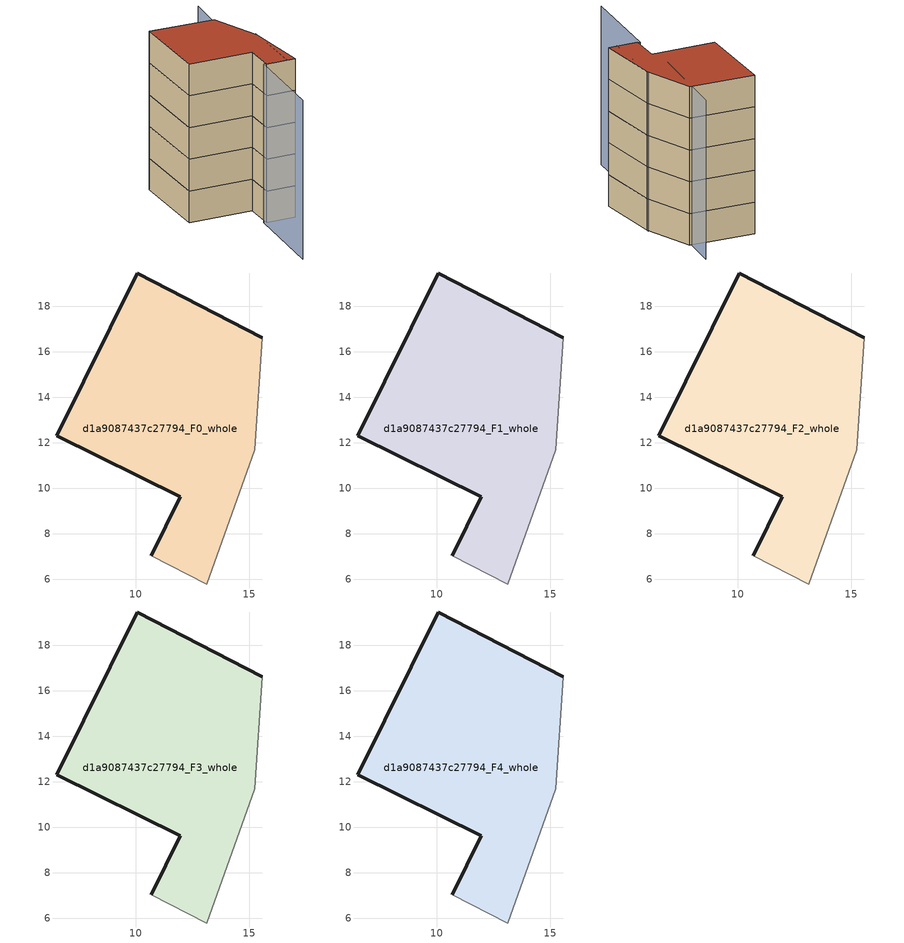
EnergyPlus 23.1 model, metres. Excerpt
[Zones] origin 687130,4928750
d1a9087437c27794_F0_whole
 floor ground (EU_floor_Construction): 15.57,16.63 15.25,11.69 13.14,5.78 10.68,7.03 11.97,9.61 6.53,12.31 10.08,19.47 z0
 wall outside (EU_wall_Construction): 15.57,16.63 10.08,19.47 6.53,12.31 11.97,9.61 10.68,7.03 z0:3
 wall adiabatic (EU_wall_Construction): 10.68,7.03 13.14,5.78 15.25,11.69 15.57,16.63 z0:3
d1a9087437c27794_F1_whole
 floor to d1a9087437c27794_F0_whole (EU_floor_Construction): 15.57,16.63 15.25,11.69 13.14,5.78 10.68,7.03 11.97,9.61 6.53,12.31 10.08,19.47 z3
 wall outside (EU_wall_Construction): 15.57,16.63 10.08,19.47 6.53,12.31 11.97,9.61 10.68,7.03 z3:6
 wall adiabatic (EU_wall_Construction): 10.68,7.03 13.14,5.78 15.25,11.69 15.57,16.63 z3:6
d1a9087437c27794_F2_whole
 floor to d1a9087437c27794_F1_whole (EU_floor_Construction): 15.57,16.63 15.25,11.69 13.14,5.78 10.68,7.03 11.97,9.61 6.53,12.31 10.08,19.47 z6
 wall outside (EU_wall_Construction): 15.57,16.63 10.08,19.47 6.53,12.31 11.97,9.61 10.68,7.03 z6:9
 wall adiabatic (EU_wall_Construction): 10.68,7.03 13.14,5.78 15.25,11.69 15.57,16.63 z6:9
d1a9087437c27794_F3_whole
 floor to d1a9087437c27794_F2_whole (EU_floor_Construction): 15.57,16.63 15.25,11.69 13.14,5.78 10.68,7.03 11.97,9.61 6.53,12.31 10.08,19.47 z9
 wall outside (EU_wall_Construction): 15.57,16.63 10.08,19.47 6.53,12.31 11.97,9.61 10.68,7.03 z9:12
 wall adiabatic (EU_wall_Construction): 10.68,7.03 13.14,5.78 15.25,11.69 15.57,16.63 z9:12
d1a9087437c27794_F4_whole
 floor to d1a9087437c27794_F3_whole (EU_floor_Construction): 15.57,16.63 15.25,11.69 13.14,5.78 10.68,7.03 11.97,9.61 6.53,12.31 10.08,19.47 z12
 wall outside (EU_wall_Construction): 15.57,16.63 10.08,19.47 6.53,12.31 11.97,9.61 10.68,7.03 z12:15
 wall adiabatic (EU_wall_Construction): 10.68,7.03 13.14,5.78 15.25,11.69 15.57,16.63 z12:15
 roof outside (EU_roof_Construction): 13.14,5.78 15.25,11.69 15.57,16.63 10.08,19.47 6.53,12.31 11.97,9.61 10.68,7.03 z15
shading: 6.36,-0.32 10.52,7.23 / 10.52,7.23 13.14,5.78 / 12.43,6.15 15.36,11.88 / 12.57,11.84 17.05,19.56 z0:15
[Building]
EU S2 Campaign: North Axis=0; Terrain=City; Solar Distribution=FullExterior
[Site:Location]
Bologna: Latitude=44.5; Longitude=11.25; Time Zone=1; Elevation=37
[SizingPeriod:WeatherFileDays]
AnnualSizingPeriod: Begin Month=1; Begin Day of Month=1; End Month=12; End Day of Month=31; Day of Week for Start Day=Monday; Use Weather File Daylight Saving Period=No; Use Weather File Rain and Snow Indicators=No
[MATERIAL]
EU_InternalMass_Material: Roughness=MediumRough; Thickness=0.1; Conductivity=1; Density=1800; Specific Heat=900; Thermal Absorptance=0.9; Solar Absorptance=0.7; Visible Absorptance=0.7
[MATERIAL:NOMASS] Roughness=MediumRough; Thermal Absorptance=0.9; Solar Absorptance=0.7; Visible Absorptance=0.7
Name | Thermal Resistance
EU_wall_NoMass | 0.905828
EU_roof_NoMass | 0.37593
EU_floor_NoMass | 0.67114
[CONSTRUCTION]
EU_wall_Construction: EU_wall_NoMass
EU_roof_Construction: EU_roof_NoMass
EU_floor_Construction: EU_floor_NoMass
EU_InternalMass_Construction: EU_InternalMass_Material
[ZONE] Type=1; Multiplier=1; Ceiling Height=autocalculate; Floor Area=autocalculate; Part of Total Floor Area=Yes
Name | Volume
d1a9087437c27794_F0_whole | 203.714
d1a9087437c27794_F1_whole; d1a9087437c27794_F2_whole; d1a9087437c27794_F3_whole; d1a9087437c27794_F4_whole | 203.713
[INTERNALMASS] Construction=EU_InternalMass_Construction; Surface Area=67.9046
Name | Zone or ZoneList
d1a9087437c27794_F0_whole_EU_InternalMass | d1a9087437c27794_F0_whole
d1a9087437c27794_F1_whole_EU_InternalMass | d1a9087437c27794_F1_whole
d1a9087437c27794_F2_whole_EU_InternalMass | d1a9087437c27794_F2_whole
d1a9087437c27794_F3_whole_EU_InternalMass | d1a9087437c27794_F3_whole
d1a9087437c27794_F4_whole_EU_InternalMass | d1a9087437c27794_F4_whole
[OTHEREQUIPMENT] Fuel Type=Electricity; Design Level Calculation Method=Watts/Area; Power per Zone Floor Area=1; Fraction Latent=0; Fraction Radiant=0; Fraction Lost=0; Carbon Dioxide Generation Rate=0; EndUse Subcategory=EU_Step8_InternalGains
Name | Zone or ZoneList or Space or SpaceList | Schedule
EU_Step8_InternalGain_d1a9087437c27794_F0_whole_f000 | d1a9087437c27794_F0_whole | EU_Step8_GainSchedule_d1a9087437c27794_F0_whole_f000
EU_Step8_InternalGain_d1a9087437c27794_F1_whole_f000 | d1a9087437c27794_F1_whole | EU_Step8_GainSchedule_d1a9087437c27794_F1_whole_f000
EU_Step8_InternalGain_d1a9087437c27794_F2_whole_f000 | d1a9087437c27794_F2_whole | EU_Step8_GainSchedule_d1a9087437c27794_F2_whole_f000
EU_Step8_InternalGain_d1a9087437c27794_F3_whole_f000 | d1a9087437c27794_F3_whole | EU_Step8_GainSchedule_d1a9087437c27794_F3_whole_f000
EU_Step8_InternalGain_d1a9087437c27794_F4_whole_f000 | d1a9087437c27794_F4_whole | EU_Step8_GainSchedule_d1a9087437c27794_F4_whole_f000
[ZONEVENTILATION:DESIGNFLOWRATE] Schedule=EU_AlwaysOn; Design Flow Rate Calculation Method=AirChanges/Hour; Air Changes per Hour=0.73129; Ventilation Type=Natural; Fan Pressure Rise=0; Fan Total Efficiency=1; Constant Term Coefficient=1; Temperature Term Coefficient=0; Velocity Term Coefficient=0; Velocity Squared Term Coefficient=0; Minimum Indoor Temperature=-100; Maximum Indoor Temperature=100; Delta Temperature=-100; Minimum Outdoor Temperature=-100; Maximum Outdoor Temperature=100; Maximum Wind Speed=40
Name | Zone or ZoneList or Space or SpaceList
EU_ConstantAir_d1a9087437c27794_F0_whole | d1a9087437c27794_F0_whole
EU_ConstantAir_d1a9087437c27794_F1_whole | d1a9087437c27794_F1_whole
EU_ConstantAir_d1a9087437c27794_F2_whole | d1a9087437c27794_F2_whole
EU_ConstantAir_d1a9087437c27794_F3_whole | d1a9087437c27794_F3_whole
EU_ConstantAir_d1a9087437c27794_F4_whole | d1a9087437c27794_F4_whole
[HVACTEMPLATE:THERMOSTAT] Constant Heating Setpoint=20; Constant Cooling Setpoint=50
EU_HeatOnly_d1a9087437c27794_F0_whole; EU_HeatOnly_d1a9087437c27794_F1_whole; EU_HeatOnly_d1a9087437c27794_F2_whole; EU_HeatOnly_d1a9087437c27794_F3_whole; EU_HeatOnly_d1a9087437c27794_F4_whole
[HVACTEMPLATE:ZONE:IDEALLOADSAIRSYSTEM] System Availability Schedule=EU_AlwaysOn; Maximum Heating Supply Air Temperature=50; Minimum Cooling Supply Air Temperature=13; Maximum Heating Supply Air Humidity Ratio=0.0156; Minimum Cooling Supply Air Humidity Ratio=0.0077; Heating Limit=NoLimit; Cooling Limit=NoLimit; Heating Availability Schedule=EU_AlwaysOn; Cooling Availability Schedule=EU_CoolingOff; Dehumidification Control Type=ConstantSensibleHeatRatio; Cooling Sensible Heat Ratio=0.7; Dehumidification Setpoint=60; Humidification Control Type=None; Humidification Setpoint=30; Outdoor Air Method=None; Outdoor Air Flow Rate per Person=0.00944; Outdoor Air Flow Rate per Zone Floor Area=0; Outdoor Air Flow Rate per Zone=0; Demand Controlled Ventilation Type=None; Outdoor Air Economizer Type=NoEconomizer; Heat Recovery Type=None; Sensible Heat Recovery Effectiveness=0.7; Latent Heat Recovery Effectiveness=0.65
Name | Template Thermostat
d1a9087437c27794_F0_whole | EU_HeatOnly_d1a9087437c27794_F0_whole
d1a9087437c27794_F1_whole | EU_HeatOnly_d1a9087437c27794_F1_whole
d1a9087437c27794_F2_whole | EU_HeatOnly_d1a9087437c27794_F2_whole
d1a9087437c27794_F3_whole | EU_HeatOnly_d1a9087437c27794_F3_whole
d1a9087437c27794_F4_whole | EU_HeatOnly_d1a9087437c27794_F4_whole
[SIZING:ZONE] Zone Cooling Design Supply Air Temperature Input Method=SupplyAirTemperature; Zone Cooling Design Supply Air Temperature=13; Zone Heating Design Supply Air Temperature Input Method=SupplyAirTemperature; Zone Heating Design Supply Air Temperature=50; Zone Cooling Design Supply Air Humidity Ratio=0.008; Zone Heating Design Supply Air Humidity Ratio=0.008; Cooling Design Air Flow Method=DesignDay; Cooling Design Air Flow Rate=0; Cooling Minimum Air Flow per Zone Floor Area=0.000762; Cooling Minimum Air Flow=0; Cooling Minimum Air Flow Fraction=0.2; Heating Design Air Flow Method=DesignDay; Heating Design Air Flow Rate=0; Heating Maximum Air Flow per Zone Floor Area=0.002032; Heating Maximum Air Flow=0.141576; Heating Maximum Air Flow Fraction=0.3; Account for Dedicated Outdoor Air System=No; Dedicated Outdoor Air System Control Strategy=NeutralSupplyAir; Dedicated Outdoor Air Low Setpoint Temperature for Design=autosize; Dedicated Outdoor Air High Setpoint Temperature for Design=autosize; Zone Load Sizing Method=Sensible Load Only No Latent Load; Zone Latent Cooling Design Supply Air Humidity Ratio Input Method=HumidityRatioDifference; Zone Cooling Design Supply Air Humidity Ratio Difference=0.005; Zone Latent Heating Design Supply Air Humidity Ratio Input Method=HumidityRatioDifference; Zone Humidification Design Supply Air Humidity Ratio Difference=0.005
d1a9087437c27794_F0_whole; d1a9087437c27794_F1_whole; d1a9087437c27794_F2_whole; d1a9087437c27794_F3_whole; d1a9087437c27794_F4_whole
[SCHEDULE:CONSTANT]
Name | Hourly Value
EU_AlwaysOn | 1
EU_CoolingOff | 0
[SCHEDULE:FILE] Column Number=1; Rows to Skip at Top=0; Number of Hours of Data=8760; Column Separator=Comma; Interpolate to Timestep=No; Minutes per Item=60; Adjust Schedule for Daylight Savings=Yes
Name | File
EU_Step8_GainSchedule_d1a9087437c27794_F0_whole_f000 | ../../schedules/d1a9087437c27794/d1a9087437c27794_F0_whole_f000_gain.csv
EU_Step8_GainSchedule_d1a9087437c27794_F1_whole_f000 | ../../schedules/d1a9087437c27794/d1a9087437c27794_F1_whole_f000_gain.csv
EU_Step8_GainSchedule_d1a9087437c27794_F2_whole_f000 | ../../schedules/d1a9087437c27794/d1a9087437c27794_F2_whole_f000_gain.csv
EU_Step8_GainSchedule_d1a9087437c27794_F3_whole_f000 | ../../schedules/d1a9087437c27794/d1a9087437c27794_F3_whole_f000_gain.csv
EU_Step8_GainSchedule_d1a9087437c27794_F4_whole_f000 | ../../schedules/d1a9087437c27794/d1a9087437c27794_F4_whole_f000_gain.csv
